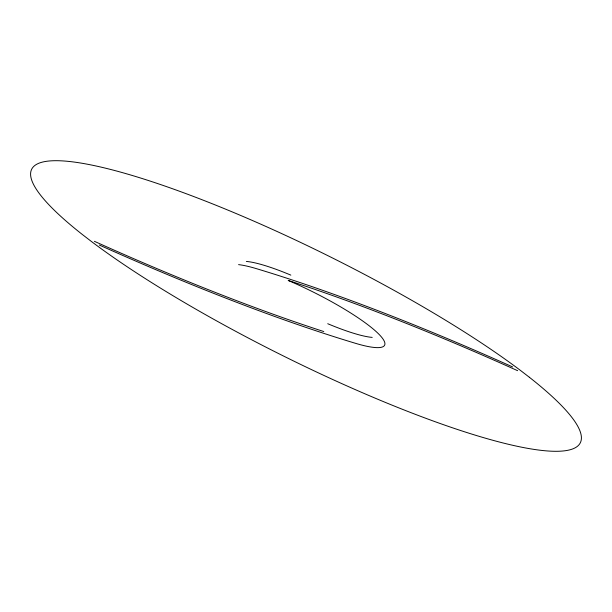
<?xml version="1.0" encoding="UTF-8"?>
<svg xmlns="http://www.w3.org/2000/svg" width="612" height="612" viewBox="0 0 612 612"><rect width="100%" height="100%" fill="white"/><g stroke="black" fill="none" stroke-linecap="round" stroke-linejoin="round"><path stroke-width="0.92" d="M246.353 261.446L246.873 261.485A80.371 14.367 26.5 0 1 261.148 264.445L264.032 265.287A80.371 14.367 26.5 0 1 290.83 275.117M372.211 337.388L371.691 337.35A80.371 14.367 26.5 0 1 357.416 334.389L354.562 333.555A80.371 14.367 26.5 0 1 327.734 323.717M238.573 264.636L239.95 264.805A87.845 15.705 26.5 0 1 256.535 268.691A578.684 103.466 26.5 0 1 511.02 366.221L512.672 366.963M323.809 331.551L320.619 330.518A571.21 102.135 26.5 0 1 95.327 241.74L94.386 241.319M99.328 245.037L100.98 245.779A578.684 103.466 26.5 0 0 355.465 343.309A87.845 15.705 26.5 0 0 372.05 347.195L374.223 347.455A87.845 15.705 26.5 0 0 370.008 326.425A87.845 15.705 26.5 0 0 289.851 281.153L288.191 280.449L291.381 281.482A571.21 102.135 26.5 0 1 516.673 370.26L517.614 370.681M529.349 377.26L520.613 370.535A306.52 54.805 26.5 0 0 139.085 177.556A306.52 54.805 26.5 0 0 82.651 234.74L91.387 241.465A306.52 54.805 26.5 0 0 472.915 434.443A306.52 54.805 26.5 0 0 529.349 377.26"/></g></svg>
